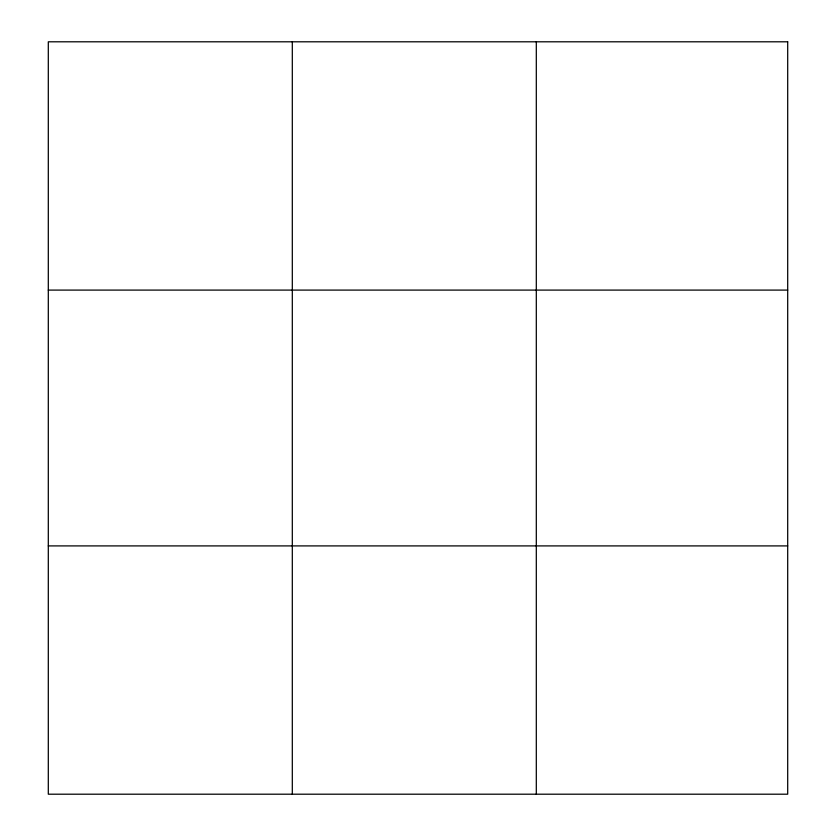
<?xml version="1.0" encoding="UTF-8"?>
<svg xmlns="http://www.w3.org/2000/svg" width="836" height="836" viewBox="0 0 836 836"><rect width="100%" height="100%" fill="white"/><g stroke="black" fill="none" stroke-linecap="round" stroke-linejoin="round"><path stroke-width="1.25" d="M292.307 41.8L292.307 794.2M536.304 41.8L536.304 794.2M48.3 290.092L787.7 290.092M48.3 545.908L787.7 545.908M787.7 41.8L787.7 794.2L48.3 794.2L48.3 41.8L787.7 41.8"/></g></svg>
